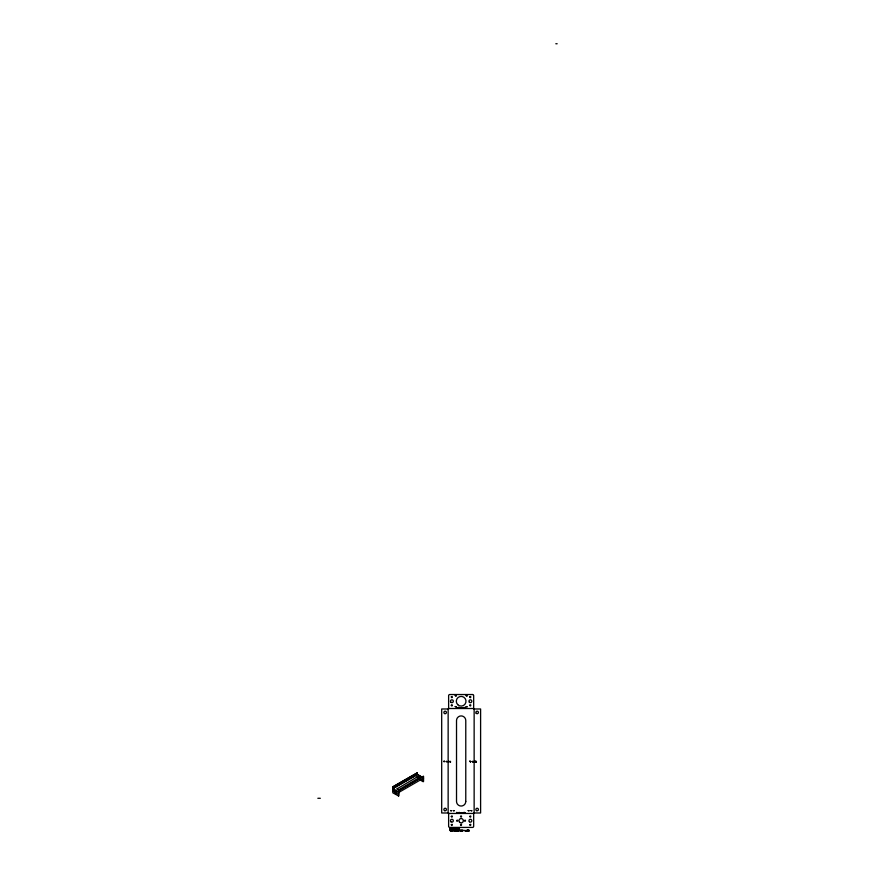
<?xml version="1.0" encoding="UTF-8"?>
<svg xmlns="http://www.w3.org/2000/svg" width="875" height="875" viewBox="0 0 875 875"><rect width="100%" height="100%" fill="white"/><g stroke="black" fill="none" stroke-linecap="round" stroke-linejoin="round"><path stroke-width="1.31" d="M459.123 829.15L459.911 829.467L459.102 828.898M397.075 789.009L398.125 789.709A2.625 2.625 0 0 0 398.956 789.731L419.169 777.7M393.816 791.689L393.291 790.956M453.228 830.298L453.053 830.998L453.228 830.473M398.65 795.987L392.82 792.827L392.798 788.834M393.947 787.248L393.378 787.741L393.794 787.084M418.633 777.372L417.091 777.186M399 792.291L398.902 790.464L423.423 776.311L399.044 790.541L398.978 792.312L423.555 778.116M422.297 779.373L422.931 780.008L422.428 779.297M444.216 761.644L443.8 761.195M459.058 707.47C458.467 708.87 460.513 706.989 459.791 708.094M459.058 812.416C457.144 813.433 459.714 812.273 459.791 813.039M394.778 791.602L394.603 792.323M398.125 794.303L397.644 793.472M458.052 830.484C456.947 831.852 456.575 829.478 457.406 830.998M394.833 791.481L394.581 792.148M416.642 774.156L416.675 773.883M394.702 791.558L396.189 791.941A2.559 2.559 0 0 1 396.583 792.652L395.927 794.019M458.609 830.473L458.609 830.539M463.127 830.473L463.116 830.539M398.519 796.064L398.902 792.094M423.555 776.388L423.555 781.473M418.578 777.47L417.998 777.142M449.498 761.359L449.597 761.983M397.502 788.386L397.075 788.878L416.905 777.077M421.925 777.175L417.43 774.583L392.755 788.714L392.689 786.877L417.342 772.8L417.342 774.43L392.82 788.583L392.82 786.953L417.342 772.8M398.595 795.889L398.727 792.444L392.689 789.119M422.811 777.427L422.45 778.061M399.645 791.306L400.072 790.639M458.566 828.8C457.789 830.134 457.942 827.717 458.784 829.467M464.177 830.473L464.177 830.539M444.806 761.666L444.598 761.283M470.805 761.666L470.498 761.195L470.498 761.983M456.816 708.17C456.794 707.514 457.363 707.809 456.652 708.17M456.816 813.116L456.816 812.514M423.237 781.747L420.241 780.041M555.822 43.75L557.156 43.75M463.083 707.908C464.286 708.87 462.952 706.234 462.984 708.269M448.623 708.509L473.67 708.509M444.325 761.195L443.8 761.644M474.152 761.195L474.436 761.633M448.153 761.983L448.262 761.283M474.152 761.983L474.261 761.283M317.844 798.284L320.327 798.284M463.083 812.864L462.984 813.214M448.623 813.455L473.67 813.455M458.948 828.811L459.123 829.467L458.336 828.855M468.814 830.452L468.814 830.605M463.203 812.864L463.684 813.214L463.334 812.416M457.964 830.364L457.537 830.998M417.583 774.561L422.012 777.12M418.152 778.827L417.517 777.131M392.689 788.506L399.044 792.192M395.773 793.822L395.084 793.406A2.559 2.559 0 0 1 394.702 792.695L394.734 792.247M395.489 793.603L395.227 793.319A2.559 2.559 0 0 1 394.833 792.608L394.778 792.422M419.048 777.634L418.119 777.011A2.625 2.625 0 0 0 417.287 776.989L416.566 777.23M474.141 708.98L474.141 812.984M459.364 707.634L459.255 708.269L459.255 707.47M459.364 812.591L459.255 813.214L459.255 812.416M456.652 812.514L456.652 813.116M448.142 708.98L448.142 812.984M460.469 830.605L460.502 830.517M454.409 830.594C453.294 831.513 454.202 829.97 454.442 830.506M462.022 830.594L462.448 830.998L462.033 830.539M464.92 830.594L464.953 830.506M453.283 810.6L454.103 810.764L453.283 810.6M451.511 829.062C451.992 829.97 452.266 828.166 451.511 829.062M456.706 830.67C455.984 832.059 455.919 829.5 456.706 830.67M453.895 829.062L454.497 829.292L453.917 828.997M454.606 829.062L455.208 829.292L454.617 828.997M454.956 830.594L455.558 830.823L454.978 830.528M465.467 830.594L466.069 830.823L465.489 830.528M466.178 830.594L466.78 830.823L466.2 830.528M457.702 829.161L457.144 829.38L457.198 828.57L457.702 829.161M452.889 830.67L452.222 830.769L452.889 830.67M460.163 830.67L459.495 830.769L460.163 830.67M451.752 830.342L451.139 830.998L451.752 830.342M456.619 828.811C457.002 830.823 455.492 828.045 456.619 828.811M469.383 830.736C468.212 831.753 469.208 829.073 469.383 830.736M446.239 761.633L446.239 761.611M461.07 707.908L461.016 707.864M461.07 812.864L461.016 812.809M472.238 761.633L472.238 761.611M446.458 761.37L446.841 761.95L446.589 761.327M461.289 707.645L461.661 708.236L461.289 707.645M461.289 812.591L461.661 813.181L461.289 812.591M472.456 761.37L472.839 761.95L472.456 761.37M451.292 696.916C452.069 699.344 453.173 695.198 451.292 696.916M451.292 705.239C452.069 707.667 453.173 703.522 451.292 705.239M455.23 695.669L456.17 695.92L455.23 695.669M455.23 706.552L456.17 706.803L455.23 706.552M466.123 695.669L467.053 695.92L466.123 695.669M451.292 816.397C452.069 818.825 453.173 814.68 451.292 816.397M451.292 824.72C452.069 827.148 453.173 823.003 451.292 824.72M469.777 696.916C470.553 699.344 471.669 695.198 469.777 696.916M457.198 812.809C456.564 814.177 456.466 811.453 457.198 812.809M456.608 820.553C457.384 822.981 458.489 818.847 456.608 820.553M460.523 816.375C461.3 818.803 462.416 814.658 460.523 816.375M460.523 824.698C461.3 827.127 462.416 822.981 460.523 824.698M464.461 820.553C465.238 822.981 466.353 818.847 464.461 820.553M468.191 810.578L469 810.786L468.191 810.578M469.777 816.397C470.553 818.825 471.669 814.68 469.777 816.397M470.969 810.578L471.778 810.786L470.969 810.578M469.777 824.72C470.553 827.148 471.669 823.003 469.777 824.72M466.123 706.552L467.053 706.814L466.123 706.552M453.37 829.205C452.528 830.014 452.988 827.564 453.37 829.205M470.323 761.655L469.689 761.195L470.323 761.655M450.275 761.392L450.548 761.961L450.275 761.392M465.095 707.667L465.38 708.247L465.095 707.667M465.095 812.623L465.38 813.192L465.095 812.623M476.273 761.392L476.416 761.994L476.273 761.392M450.527 810.556L451.314 810.808L450.527 810.556M461.672 707.875L461.672 707.875M461.672 812.82L461.672 812.82M472.85 761.589L472.85 761.589M469.787 705.184C470.378 707.667 471.811 703.631 469.787 705.184M458.073 707.864L457.319 707.875L458.073 707.864M458.073 812.82L457.319 812.831L458.073 812.82M458.434 708.006L458.587 707.47L458.434 708.006M450.494 828.756L449.783 829.467L449.783 828.559L450.22 829.183L450.658 828.559L450.658 829.467L450.494 828.756M457.505 707.623L457.887 708.105L457.505 707.623M457.505 812.569L457.887 813.05L457.505 812.569M450.395 830.791L450.067 830.342L450.395 830.791M464.352 707.47L464.417 708.269L464.352 707.47M475.53 761.184L475.584 761.983L475.53 761.184M464.352 812.416L464.417 813.214L464.352 812.416M460.502 830.386L460.895 830.998L460.502 830.386M454.442 830.386L454.825 830.998L454.442 830.386M464.964 830.386L465.336 830.998L464.964 830.386M453.709 828.581L453.698 829.478L453.709 828.581M458.227 830.113L458.216 831.009L458.227 830.113M461.606 830.113L461.606 831.009L461.606 830.113M467.119 830.113L467.108 831.009L467.119 830.113M472.522 694.531L449.772 694.531A1.159 1.159 0 0 0 448.623 695.691L448.623 708.98L441.689 708.98L441.689 812.984L448.623 812.984L448.623 826.273A1.159 1.159 0 0 0 449.772 827.422L472.522 827.422A1.159 1.159 0 0 0 473.67 826.273L473.67 812.984L480.605 812.984L480.605 708.98L473.67 708.98L473.67 695.691A1.159 1.159 0 0 0 472.522 694.531M458.248 707.47L458.347 708.269L458.248 707.47M451.019 828.559L450.844 829.467L451.019 828.559M451.369 828.559L451.194 829.467L451.369 828.559M455.536 828.559L455.361 829.467L455.536 828.559M462.798 830.091L462.623 830.998L462.798 830.091M467.884 830.091L467.709 830.998L467.884 830.408C468.672 832.3 468.344 828.844 468.256 830.692L467.884 830.091M458.828 707.875L458.828 707.875M465.773 801.423L465.773 720.53A4.627 4.627 0 0 0 461.147 715.914A4.627 4.627 0 0 0 456.52 720.53L456.52 801.423A4.627 4.627 0 0 0 461.147 806.05A4.627 4.627 0 0 0 465.773 801.423M450.887 702.253A1.433 1.433 0 0 0 453.283 701.608A1.433 1.433 0 0 0 451.533 699.858A1.433 1.433 0 0 0 450.887 702.253M469.383 702.253A1.433 1.433 0 0 0 471.778 701.608A1.433 1.433 0 0 0 470.017 699.858A1.433 1.433 0 0 0 469.383 702.253M469.383 821.734A1.433 1.433 0 0 0 471.778 821.089A1.433 1.433 0 0 0 470.017 819.339A1.433 1.433 0 0 0 469.383 821.734M457.713 704.67A4.856 4.856 0 0 0 465.839 702.494A4.856 4.856 0 0 0 459.889 696.555A4.856 4.856 0 0 0 457.713 704.67M459.594 822.27A2.198 2.198 0 0 0 463.269 821.286A2.198 2.198 0 0 0 460.578 818.606A2.198 2.198 0 0 0 459.594 822.27M476.241 713.344A1.269 1.269 0 0 0 478.363 712.775A1.269 1.269 0 0 0 476.809 711.222A1.269 1.269 0 0 0 476.241 713.344M444.522 713.541A1.269 1.269 0 0 0 446.425 712.447A1.269 1.269 0 0 0 444.522 711.342A1.269 1.269 0 0 0 444.522 713.541M444.522 810.622A1.269 1.269 0 0 0 446.425 809.517A1.269 1.269 0 0 0 444.522 808.413A1.269 1.269 0 0 0 444.522 810.622M476.503 810.622A1.269 1.269 0 0 0 478.406 809.517A1.269 1.269 0 0 0 476.503 808.413A1.269 1.269 0 0 0 476.503 810.622M450.887 821.734A1.433 1.433 0 0 0 453.283 821.089A1.433 1.433 0 0 0 451.533 819.339A1.433 1.433 0 0 0 450.887 821.734"/></g></svg>
